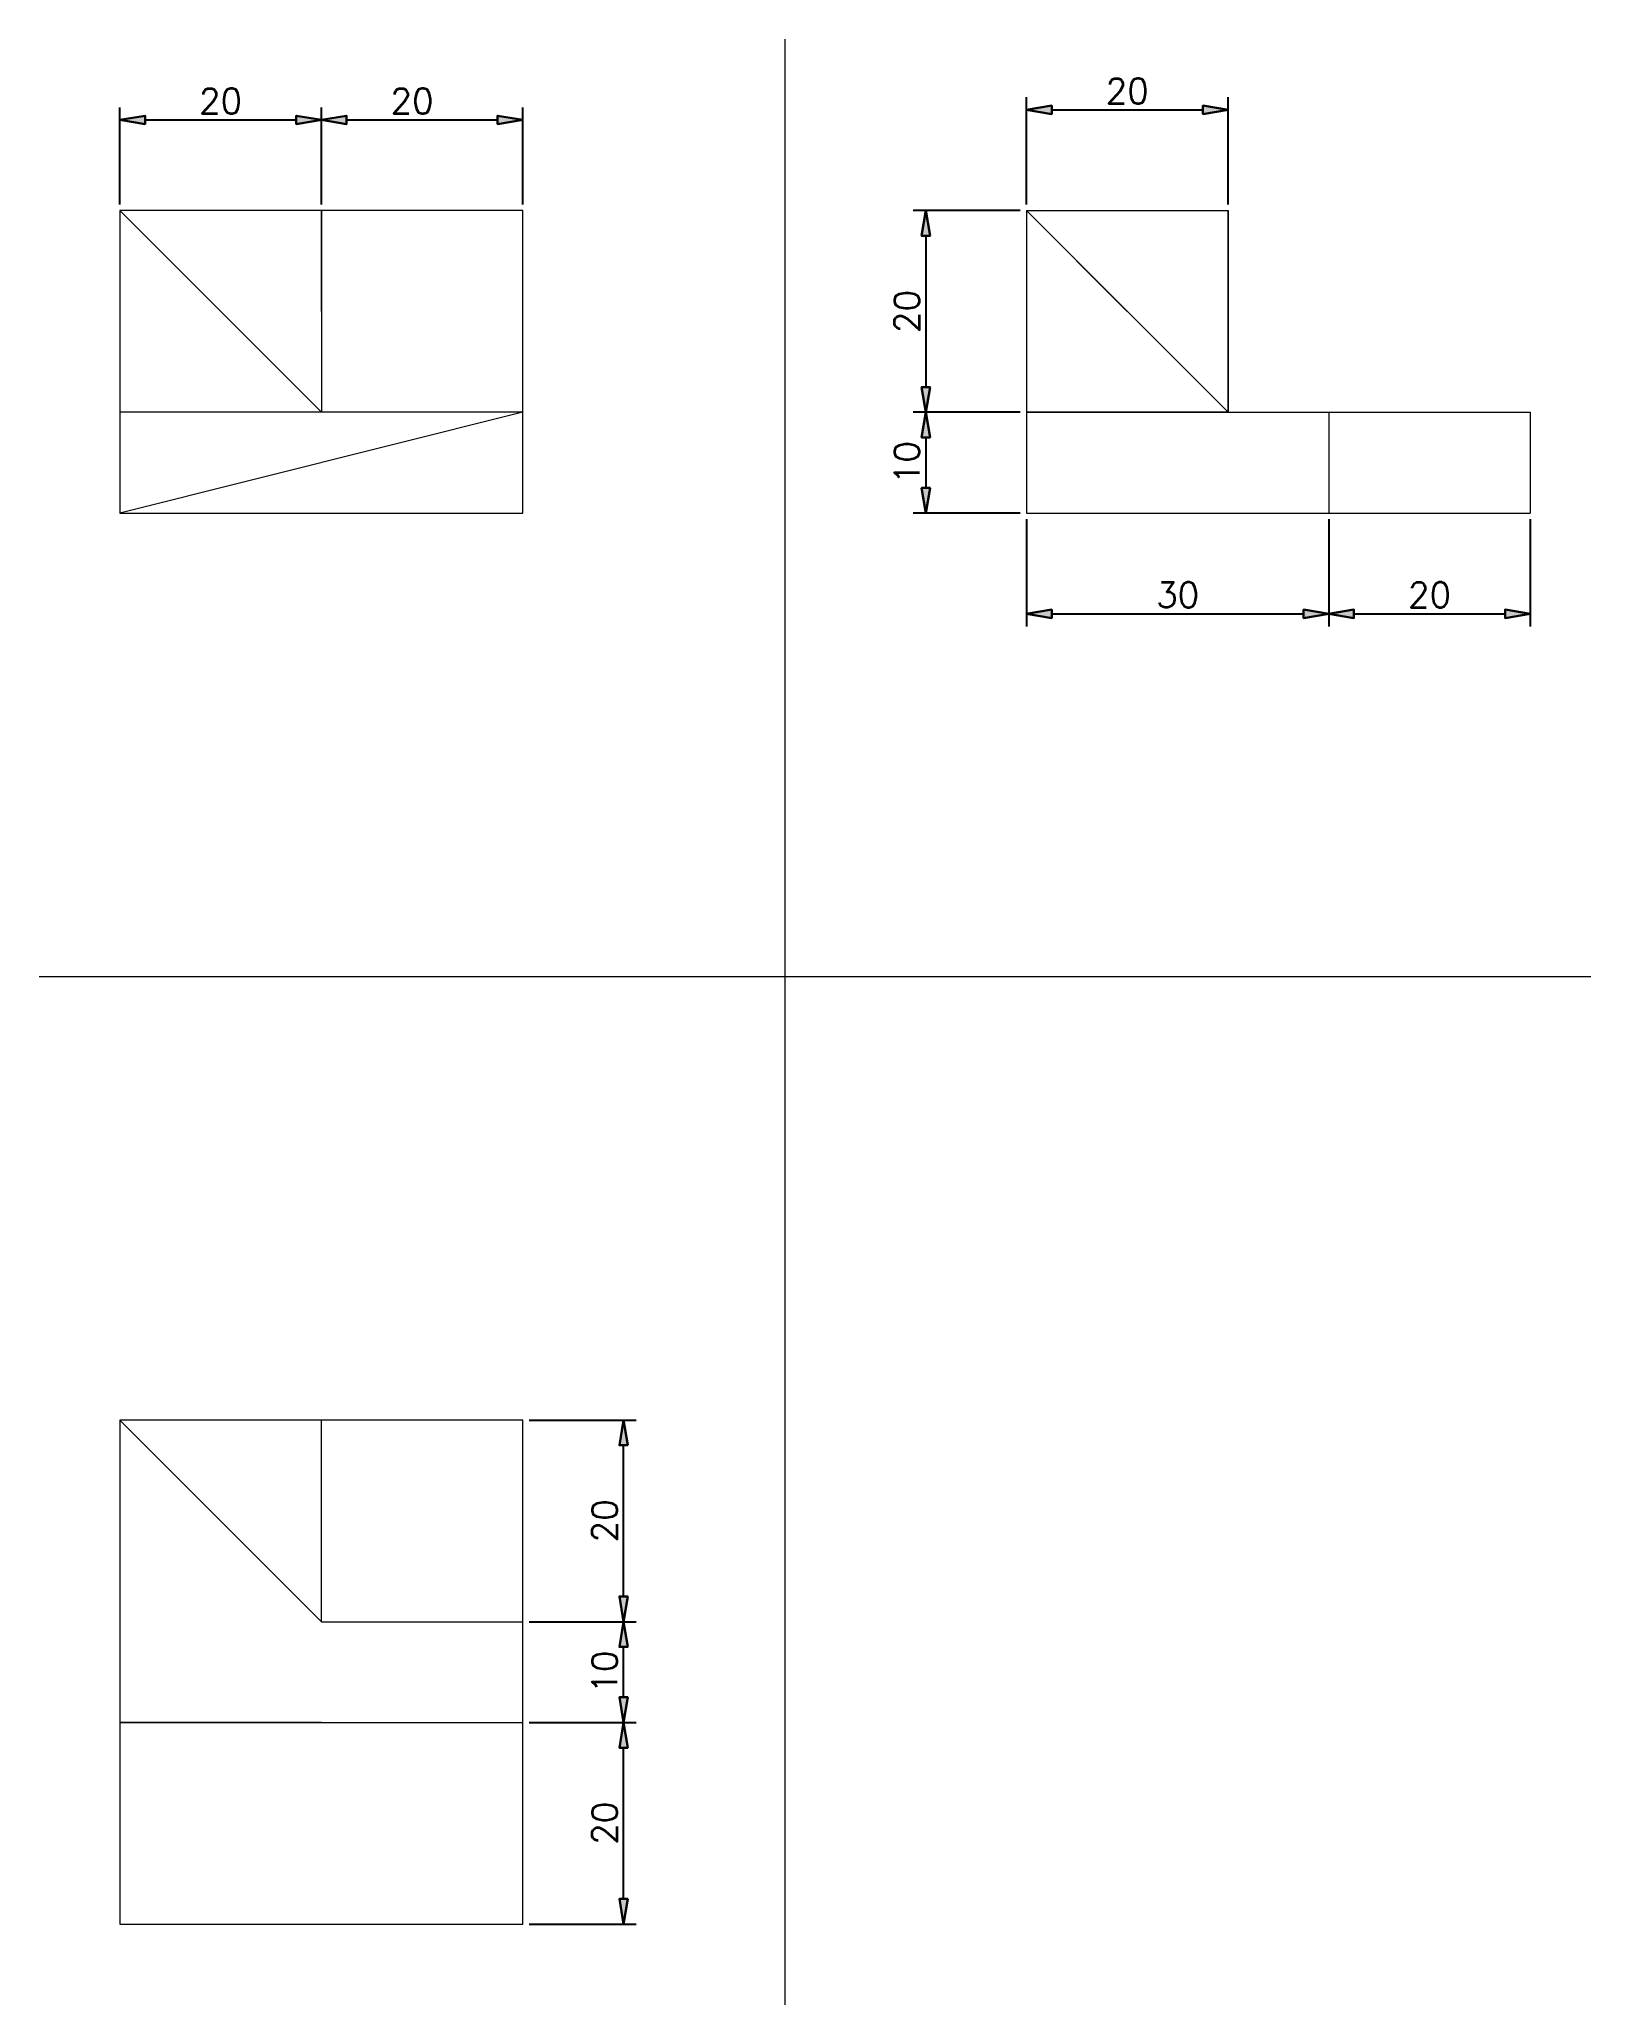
# Model space of a CAD drawing. Header units: inches. Extents: x 32 to 186, y 62 to 257.
import ezdxf

# ---------------------------------------------------------------- set-up
doc = ezdxf.new("R2010")
doc.units = ezdxf.units.IN
doc.header["$MEASUREMENT"] = 0
doc.linetypes.add('HIDDENX2', pattern=[0.75, 0.5, -0.25])
doc.layers.get('0').update_dxf_attribs({"lineweight": 0})
doc.layers.get('Defpoints').update_dxf_attribs({"lineweight": 0})
for name, color, linetype, lineweight in [('Nevidljive', 250, 'HIDDENX2', 30), ('Pomocne', 3, 'Continuous', 15), ('Vidljive', 250, 'Continuous', 30)]:
    doc.layers.add(name, color=color, linetype=linetype, lineweight=lineweight)
doc.styles.get("Standard").update_dxf_attribs({"font": ''})
doc.styles.get('Standard').set_extended_font_data('txt.shx')
doc.dimstyles.new('ISO-25', dxfattribs={"dimtxt": 2.5, "dimasz": 2.5, "dimexe": 1.25, "dimexo": 0.625, "dimtad": 1, "dimdec": 0, "dimzin": 0, "dimdsep": 46, "dimtxsty": 'Standard', "dimblk": 'VDDIM_DEFAULT', "dimcen": 0.09, "dimadec": 0, "dimazin": 0, "dimtfac": 1, "dimtdec": 0, "dimtix": 1, "dimtmove": 0, "dimatfit": 3, "dimfxl": 1, "dimtolj": 1, "dimtzin": 0, "dimarcsym": 0})

# ---------------------------------------------------------------- blocks, each defined once
blk = doc.blocks.new('VDDIM_DEFAULT')
at = {"linetype": 'Continuous'}
blk.add_hatch(color=0, dxfattribs=at).paths.add_polyline_path([(0, 0), (-1, -0.1665), (-1, 0.1665)], flags=0)
at = {"color": 0, "linetype": 'Continuous'}
blk.add_lwpolyline([(0, 0), (-1, -0.1665), (-1, 0.1665), (0, 0)], dxfattribs=at)
blk = doc.blocks.new('*D4')
at = {"layer": 'Defpoints', "color": 0, "linetype": 'Continuous', "lineweight": 0}
for p in [(80, 90), (90, 90), (80, 70)]:
    blk.add_point(p, dxfattribs=at)
at = {"layer": 'Nevidljive', "color": 0, "linetype": 'Continuous', "lineweight": -2}
for p, q in [((80.625, 90), (91.25, 90)), ((90, 72.5), (90, 87.5)), ((80.625, 70), (91.25, 70))]:
    blk.add_line(p, q, dxfattribs=at)
at = {"layer": 'Nevidljive', "color": 0, "linetype": 'Continuous', "lineweight": -2, "xscale": 2.5, "yscale": 2.5, "zscale": 2.5}
for p, rotation in [((90, 90), 90), ((90, 70), 270)]:
    blk.add_blockref('VDDIM_DEFAULT', p, dxfattribs=dict(at, rotation=rotation))
at = {"layer": 'Nevidljive', "color": 0, "linetype": 'Continuous', "lineweight": 0, "insert": (88.125, 80), "char_height": 2.5, "attachment_point": 5, "rotation": 90}
blk.add_mtext('\\A1;20', dxfattribs=at)
blk = doc.blocks.new('*D5')
at = {"layer": 'Defpoints', "color": 0, "linetype": 'Continuous', "lineweight": 0}
for p in [(80, 100), (90, 100), (80, 90)]:
    blk.add_point(p, dxfattribs=at)
at = {"layer": 'Nevidljive', "color": 0, "linetype": 'Continuous', "lineweight": -2}
for p, q in [((80.625, 100), (91.25, 100)), ((90, 92.5), (90, 97.5)), ((80.625, 90), (91.25, 90))]:
    blk.add_line(p, q, dxfattribs=at)
at = {"layer": 'Nevidljive', "color": 0, "linetype": 'Continuous', "lineweight": -2, "xscale": 2.5, "yscale": 2.5, "zscale": 2.5}
for p, rotation in [((90, 100), 90), ((90, 90), 270)]:
    blk.add_blockref('VDDIM_DEFAULT', p, dxfattribs=dict(at, rotation=rotation))
at = {"layer": 'Nevidljive', "color": 0, "linetype": 'Continuous', "lineweight": 0, "insert": (88.125, 95), "char_height": 2.5, "attachment_point": 5, "rotation": 90}
blk.add_mtext('\\A1;10', dxfattribs=at)
blk = doc.blocks.new('*D6')
at = {"layer": 'Defpoints', "color": 0, "linetype": 'Continuous', "lineweight": 0}
for p in [(80, 120), (90, 120), (80, 100)]:
    blk.add_point(p, dxfattribs=at)
at = {"layer": 'Nevidljive', "color": 0, "linetype": 'Continuous', "lineweight": -2}
for p, q in [((80.625, 120), (91.25, 120)), ((90, 102.5), (90, 117.5)), ((80.625, 100), (91.25, 100))]:
    blk.add_line(p, q, dxfattribs=at)
at = {"layer": 'Nevidljive', "color": 0, "linetype": 'Continuous', "lineweight": -2, "xscale": 2.5, "yscale": 2.5, "zscale": 2.5}
for p, rotation in [((90, 120), 90), ((90, 100), 270)]:
    blk.add_blockref('VDDIM_DEFAULT', p, dxfattribs=dict(at, rotation=rotation))
at = {"layer": 'Nevidljive', "color": 0, "linetype": 'Continuous', "lineweight": 0, "insert": (88.125, 110), "char_height": 2.5, "attachment_point": 5, "rotation": 90}
blk.add_mtext('\\A1;20', dxfattribs=at)
blk = doc.blocks.new('*D7')
at = {"layer": 'Defpoints', "color": 0, "linetype": 'Continuous', "lineweight": 0}
for p in [(60, 249), (40, 240), (60, 240)]:
    blk.add_point(p, dxfattribs=at)
at = {"layer": 'Nevidljive', "color": 0, "linetype": 'Continuous', "lineweight": -2}
for p, q in [((40, 240.625), (40, 250.25)), ((60, 240.625), (60, 250.25)), ((42.5, 249), (57.5, 249))]:
    blk.add_line(p, q, dxfattribs=at)
at = {"layer": 'Nevidljive', "color": 0, "linetype": 'Continuous', "lineweight": -2, "xscale": 2.5, "yscale": 2.5, "zscale": 2.5, "rotation": 180}
blk.add_blockref('VDDIM_DEFAULT', (40, 249), dxfattribs=at)
at = {"layer": 'Nevidljive', "color": 0, "linetype": 'Continuous', "lineweight": -2, "xscale": 2.5, "yscale": 2.5, "zscale": 2.5}
blk.add_blockref('VDDIM_DEFAULT', (60, 249), dxfattribs=at)
at = {"layer": 'Nevidljive', "color": 0, "linetype": 'Continuous', "lineweight": 0, "insert": (50, 250.875), "char_height": 2.5, "attachment_point": 5}
blk.add_mtext('\\A1;20', dxfattribs=at)
blk = doc.blocks.new('*D8')
at = {"layer": 'Defpoints', "color": 0, "linetype": 'Continuous', "lineweight": 0}
for p in [(80, 249), (60, 240.625), (80, 240)]:
    blk.add_point(p, dxfattribs=at)
at = {"layer": 'Nevidljive', "color": 0, "linetype": 'Continuous', "lineweight": -2}
for p, q in [((60, 241.25), (60, 250.25)), ((80, 240.625), (80, 250.25)), ((62.5, 249), (77.5, 249))]:
    blk.add_line(p, q, dxfattribs=at)
at = {"layer": 'Nevidljive', "color": 0, "linetype": 'Continuous', "lineweight": -2, "xscale": 2.5, "yscale": 2.5, "zscale": 2.5, "rotation": 180}
blk.add_blockref('VDDIM_DEFAULT', (60, 249), dxfattribs=at)
at = {"layer": 'Nevidljive', "color": 0, "linetype": 'Continuous', "lineweight": -2, "xscale": 2.5, "yscale": 2.5, "zscale": 2.5}
blk.add_blockref('VDDIM_DEFAULT', (80, 249), dxfattribs=at)
at = {"layer": 'Nevidljive', "color": 0, "linetype": 'Continuous', "lineweight": 0, "insert": (69, 250.875), "char_height": 2.5, "attachment_point": 5}
blk.add_mtext('\\A1;20', dxfattribs=at)
blk = doc.blocks.new('*D9')
at = {"layer": 'Defpoints', "color": 0, "linetype": 'Continuous', "lineweight": 0}
for p in [(130, 240), (120, 220), (130, 220)]:
    blk.add_point(p, dxfattribs=at)
at = {"layer": 'Nevidljive', "color": 0, "linetype": 'Continuous', "lineweight": -2}
for p, q in [((129.375, 240), (118.75, 240)), ((120, 237.5), (120, 222.5)), ((129.375, 220), (118.75, 220))]:
    blk.add_line(p, q, dxfattribs=at)
at = {"layer": 'Nevidljive', "color": 0, "linetype": 'Continuous', "lineweight": -2, "xscale": 2.5, "yscale": 2.5, "zscale": 2.5}
for p, rotation in [((120, 240), 90), ((120, 220), 270)]:
    blk.add_blockref('VDDIM_DEFAULT', p, dxfattribs=dict(at, rotation=rotation))
at = {"layer": 'Nevidljive', "color": 0, "linetype": 'Continuous', "lineweight": 0, "insert": (118.125, 230), "char_height": 2.5, "attachment_point": 5, "rotation": 90}
blk.add_mtext('\\A1;20', dxfattribs=at)
blk = doc.blocks.new('*D10')
at = {"layer": 'Defpoints', "color": 0, "linetype": 'Continuous', "lineweight": 0}
for p in [(130, 220), (120, 210), (130, 210)]:
    blk.add_point(p, dxfattribs=at)
at = {"layer": 'Nevidljive', "color": 0, "linetype": 'Continuous', "lineweight": -2}
for p, q in [((129.375, 220), (118.75, 220)), ((120, 217.5), (120, 212.5)), ((129.375, 210), (118.75, 210))]:
    blk.add_line(p, q, dxfattribs=at)
at = {"layer": 'Nevidljive', "color": 0, "linetype": 'Continuous', "lineweight": -2, "xscale": 2.5, "yscale": 2.5, "zscale": 2.5}
for p, rotation in [((120, 220), 90), ((120, 210), 270)]:
    blk.add_blockref('VDDIM_DEFAULT', p, dxfattribs=dict(at, rotation=rotation))
at = {"layer": 'Nevidljive', "color": 0, "linetype": 'Continuous', "lineweight": 0, "insert": (118.125, 215), "char_height": 2.5, "attachment_point": 5, "rotation": 90}
blk.add_mtext('\\A1;10', dxfattribs=at)
blk = doc.blocks.new('*D11')
at = {"layer": 'Defpoints', "color": 0, "linetype": 'Continuous', "lineweight": 0}
for p in [(150, 250), (130, 240), (150, 240)]:
    blk.add_point(p, dxfattribs=at)
at = {"layer": 'Nevidljive', "color": 0, "linetype": 'Continuous', "lineweight": -2}
for p, q in [((130, 240.625), (130, 251.25)), ((132.5, 250), (147.5, 250)), ((150, 240.625), (150, 251.25))]:
    blk.add_line(p, q, dxfattribs=at)
at = {"layer": 'Nevidljive', "color": 0, "linetype": 'Continuous', "lineweight": -2, "xscale": 2.5, "yscale": 2.5, "zscale": 2.5, "rotation": 180}
blk.add_blockref('VDDIM_DEFAULT', (130, 250), dxfattribs=at)
at = {"layer": 'Nevidljive', "color": 0, "linetype": 'Continuous', "lineweight": -2, "xscale": 2.5, "yscale": 2.5, "zscale": 2.5}
blk.add_blockref('VDDIM_DEFAULT', (150, 250), dxfattribs=at)
at = {"layer": 'Nevidljive', "color": 0, "linetype": 'Continuous', "lineweight": 0, "insert": (140, 251.875), "char_height": 2.5, "attachment_point": 5}
blk.add_mtext('\\A1;20', dxfattribs=at)
blk = doc.blocks.new('*D13')
at = {"layer": 'Defpoints', "color": 0, "linetype": 'Continuous', "lineweight": 0}
for p in [(130, 210), (160, 210), (160, 200)]:
    blk.add_point(p, dxfattribs=at)
at = {"layer": 'Vidljive', "color": 0, "linetype": 'Continuous', "lineweight": -2}
for p, q in [((130, 209.375), (130, 198.75)), ((160, 209.375), (160, 198.75)), ((132.5, 200), (157.5, 200))]:
    blk.add_line(p, q, dxfattribs=at)
at = {"layer": 'Vidljive', "color": 0, "linetype": 'Continuous', "lineweight": -2, "xscale": 2.5, "yscale": 2.5, "zscale": 2.5, "rotation": 180}
blk.add_blockref('VDDIM_DEFAULT', (130, 200), dxfattribs=at)
at = {"layer": 'Vidljive', "color": 0, "linetype": 'Continuous', "lineweight": -2, "xscale": 2.5, "yscale": 2.5, "zscale": 2.5}
blk.add_blockref('VDDIM_DEFAULT', (160, 200), dxfattribs=at)
at = {"layer": 'Vidljive', "color": 0, "linetype": 'Continuous', "lineweight": 0, "insert": (145, 201.875), "char_height": 2.5, "attachment_point": 5}
blk.add_mtext('\\A1;30', dxfattribs=at)
blk = doc.blocks.new('*D14')
at = {"layer": 'Defpoints', "color": 0, "linetype": 'Continuous', "lineweight": 0}
for p in [(160, 209.375), (180, 210), (180, 200)]:
    blk.add_point(p, dxfattribs=at)
at = {"layer": 'Vidljive', "color": 0, "linetype": 'Continuous', "lineweight": -2}
for p, q in [((160, 208.75), (160, 198.75)), ((180, 209.375), (180, 198.75)), ((162.5, 200), (177.5, 200))]:
    blk.add_line(p, q, dxfattribs=at)
at = {"layer": 'Vidljive', "color": 0, "linetype": 'Continuous', "lineweight": -2, "xscale": 2.5, "yscale": 2.5, "zscale": 2.5, "rotation": 180}
blk.add_blockref('VDDIM_DEFAULT', (160, 200), dxfattribs=at)
at = {"layer": 'Vidljive', "color": 0, "linetype": 'Continuous', "lineweight": -2, "xscale": 2.5, "yscale": 2.5, "zscale": 2.5}
blk.add_blockref('VDDIM_DEFAULT', (180, 200), dxfattribs=at)
at = {"layer": 'Vidljive', "color": 0, "linetype": 'Continuous', "lineweight": 0, "insert": (170, 201.875), "char_height": 2.5, "attachment_point": 5}
blk.add_mtext('\\A1;20', dxfattribs=at)

msp = doc.modelspace()

# ---------------------------------------------------------------- linework, layer by layer
at = {"layer": 'Pomocne', "linetype": 'Continuous', "lineweight": 0}
for p, q in [((106, 257), (106, 62)), ((32, 164), (186, 164))]:
    msp.add_line(p, q, dxfattribs=at)
at = {"layer": 'Vidljive', "linetype": 'Continuous', "lineweight": 0}
for p, q in [((80, 240), (40, 240)), ((40, 240), (40, 210)), ((40, 240), (40, 220)), ((40, 240), (40, 220)), ((40, 240), (40, 220)), ((40, 240), (40, 220)), ((40, 240), (40, 220)), ((40, 240), (40, 220)), ((60, 220), (40, 240)), ((60, 230), (60, 240)), ((60, 240), (60, 220)), ((80, 210), (80, 240)), ((130, 240), (130, 210)), ((140, 230), (130, 240)), ((130, 240), (150, 220)), ((130, 240), (150, 240)), ((150, 220), (150, 240)), ((150, 240), (150, 220)), ((80, 220), (40, 210)), ((80, 220), (40, 220)), ((80, 210), (80, 220)), ((150, 220), (130, 220)), ((130, 220), (160, 220)), ((160, 220), (160, 210)), ((160, 220), (180, 220)), ((180, 220), (180, 210)), ((40, 210), (80, 210)), ((40, 210), (80, 210)), ((130, 210), (180, 210)), ((80, 120), (40, 120)), ((40, 120), (40, 70)), ((40, 120), (60, 100)), ((60, 100), (60, 120)), ((80, 70), (80, 120)), ((60, 100), (80, 100)), ((60, 90), (40, 90)), ((40, 90), (80, 90)), ((40, 70), (80, 70))]:
    msp.add_line(p, q, dxfattribs=at)

# ---------------------------------------------------------------- dimensions: what is measured, and where the dimension line sits
at = {"layer": 'Nevidljive', "linetype": 'Continuous', "lineweight": 0}
for base, p1, p2, picture, middle in [((150, 250), (130, 240), (150, 240), '*D11', (140, 250)), ((60, 249), (40, 240), (60, 240), '*D7', (50, 249)), ((80, 249), (60, 240.62), (80, 240), '*D8', (69, 249))]:
    dim = msp.add_linear_dim(base=base, p1=p1, p2=p2, dimstyle='ISO-25', dxfattribs=at)
    dim.commit()
    dim.dimension.update_dxf_attribs({"geometry": picture, "text_midpoint": middle, "dimtype": 160})
for base, p1, p2, picture, middle in [((120, 220), (130, 240), (130, 220), '*D9', (120, 230)), ((120, 210), (130, 220), (130, 210), '*D10', (120, 215)), ((90, 120), (80, 100), (80, 120), '*D6', (90, 110)), ((90, 100), (80, 90), (80, 100), '*D5', (90, 95)), ((90, 90), (80, 70), (80, 90), '*D4', (90, 80))]:
    dim = msp.add_linear_dim(base=base, p1=p1, p2=p2, angle=90, dimstyle='ISO-25', dxfattribs=at)
    dim.commit()
    dim.dimension.update_dxf_attribs({"geometry": picture, "text_midpoint": middle, "dimtype": 160})
at = {"layer": 'Vidljive', "linetype": 'Continuous', "lineweight": 0}
for base, p1, p2, picture, middle in [((160, 200), (130, 210), (160, 210), '*D13', (145, 200)), ((180, 200), (160, 209.38), (180, 210), '*D14', (170, 200))]:
    dim = msp.add_linear_dim(base=base, p1=p1, p2=p2, dimstyle='ISO-25', dxfattribs=at)
    dim.commit()
    dim.dimension.update_dxf_attribs({"geometry": picture, "text_midpoint": middle, "dimtype": 160})

doc.saveas('drawing.dxf')
